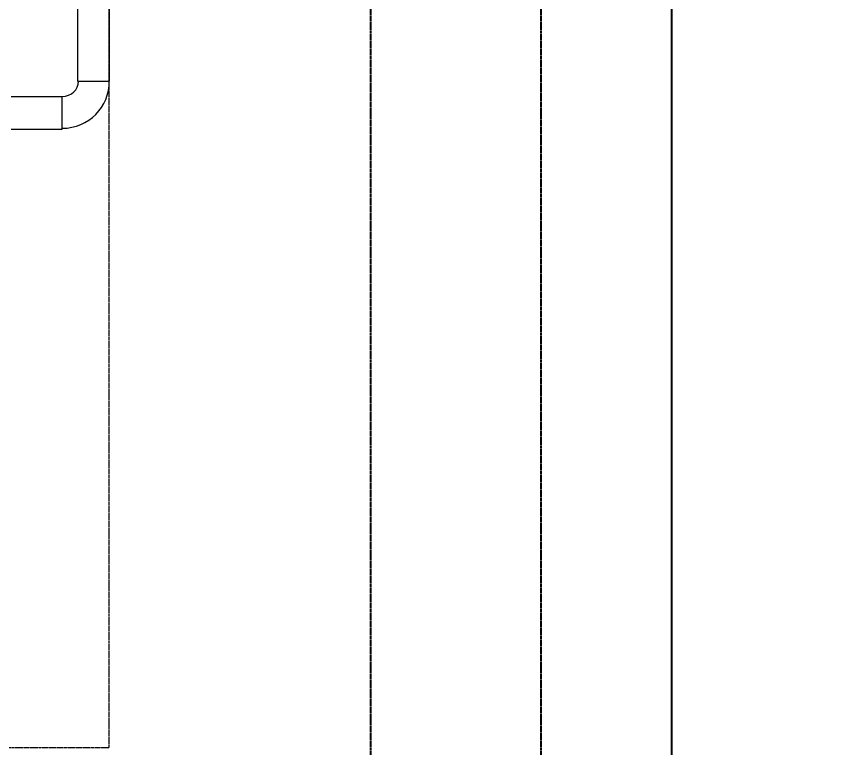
# Model space of a CAD drawing. Header units: millimetres. Extents: x -9013 to 516, y -36629 to 6082.
# Drawn here: x -647.7 to -332.7, y -26483.7 to -26204.3 of the extents above; entities that cross this region are included whole.
import ezdxf

# ---------------------------------------------------------------- set-up
doc = ezdxf.new("R2010")
doc.units = ezdxf.units.MM
doc.header["$LTSCALE"] = 0.05
doc.linetypes.add('CENTER', pattern=[50.8, 31.75, -6.35, 6.35, -6.35])
doc.linetypes.add('CENTER2', pattern=[28.575, 19.05, -3.175, 3.175, -3.175])
doc.layers.get('0').update_dxf_attribs({"lineweight": 18})
doc.layers.get('Defpoints').update_dxf_attribs({"color": 140, "lineweight": 18})
for name, color, linetype in [('1', 7, 'Continuous'), ('2CONC', 4, 'Continuous'), ('HWAT___5CS', 3, 'CENTER2')]:
    doc.layers.add(name, color=color, linetype=linetype)
doc.layers.add('G-Anno-Std-Cntr', color=1, linetype='CENTER2', lineweight=18)
doc.styles.add('trebuchet_MS', font='trebuc.ttf')
doc.dimstyles.new('MGP', dxfattribs={"dimtxt": 2.5, "dimasz": 2.5, "dimexe": 1.25, "dimexo": 0.625, "dimtad": 1, "dimdec": 0, "dimtxsty": 'trebuchet_MS', "dimcen": 2.5, "dimclrt": 7, "dimadec": 0, "dimazin": 0, "dimtfac": 1, "dimtdec": 0, "dimtmove": 0, "dimatfit": 3, "dimfxl": 1.148294, "dimfxlon": 1, "dimarcsym": 2})

# ---------------------------------------------------------------- blocks, each defined once
blk = doc.blocks.new('*D988')
at = {"color": 0, "lineweight": -2, "transparency": 16777216}
for p, q in [((-309.3, -26033.65), (-181.47, -26033.65)), ((-194.47, -26458.65), (-194.47, -26058.65)), ((-309.3, -26483.65), (-181.47, -26483.65))]:
    blk.add_line(p, q, dxfattribs=at)
at = {"color": 0, "transparency": 16777216}
for points in [[(-198.64, -26058.65), (-190.31, -26058.65), (-194.47, -26033.65)], [(-198.64, -26458.65), (-190.31, -26458.65), (-194.47, -26483.65)]]:
    blk.add_solid(points, dxfattribs=at)
at = {"layer": 'Defpoints', "color": 0, "transparency": 16777216}
for p in [(-635.36, -26033.65), (-194.47, -26033.65), (-635.36, -26483.65)]:
    blk.add_point(p, dxfattribs=at)
at = {"color": 7, "transparency": 16777216, "insert": (-213.19, -26258.65), "char_height": 25, "attachment_point": 5, "rotation": 90, "style": 'trebuchet_MS'}
blk.add_mtext('450', dxfattribs=at)
blk = doc.blocks.new('*D992')
at = {"color": 0, "lineweight": -2, "transparency": 16777216}
for p, q in [((-145.63, -25933.65), (-17.8, -25933.65)), ((-30.8, -25958.65), (-30.8, -28258.65)), ((-145.63, -28283.65), (-17.8, -28283.65))]:
    blk.add_line(p, q, dxfattribs=at)
at = {"color": 0, "transparency": 16777216}
for points in [[(-34.96, -25958.65), (-26.63, -25958.65), (-30.8, -25933.65)], [(-34.96, -28258.65), (-26.63, -28258.65), (-30.8, -28283.65)]]:
    blk.add_solid(points, dxfattribs=at)
at = {"layer": 'Defpoints', "color": 0, "transparency": 16777216}
for p in [(-397.2, -25933.65), (-397.2, -28283.65), (-30.8, -28283.65)]:
    blk.add_point(p, dxfattribs=at)
at = {"color": 7, "transparency": 16777216, "insert": (-49.52, -27108.65), "char_height": 25, "attachment_point": 5, "rotation": 90, "style": 'trebuchet_MS'}
blk.add_mtext('2350', dxfattribs=at)
blk = doc.blocks.new('gas meter 1')
at = {"layer": '1', "color": 42, "lineweight": 9}
for points in [[(-6242.32, 3115), (-6242.32, 3001.6)], [(-6230.2, 3115), (-6230.2, 3001.6)], [(-6267.74, 2995.74), (-6248.19, 2995.74)], [(-6267.74, 2983.22), (-6248.19, 2983.22)]]:
    blk.add_lwpolyline(points, dxfattribs=at)
at = {"layer": '1', "color": 0, "lineweight": 5}
for points in [[(-6242.32, 3001.6), (-6230.2, 3001.6)], [(-6248.19, 2983.22), (-6248.19, 2995.74)]]:
    blk.add_lwpolyline(points, dxfattribs=at)
at = {"layer": '1', "color": 42, "lineweight": 9}
for points in [[(-6248.19, 2995.74), (-6244.67, 2995.74), (-6241.93, 2998.47), (-6241.93, 3001.6)], [(-6248.19, 2983.62), (-6238.02, 2983.62), (-6230.2, 2991.83), (-6230.2, 3001.6)]]:
    blk.add_open_spline(points, degree=3, dxfattribs=at)
at = {"layer": 'G-Anno-Std-Cntr'}
blk.add_lwpolyline([(-6480.2, 2746.98), (-6230.2, 2746.98), (-6230.2, 3196.98), (-6480.2, 3196.98)], close=True, dxfattribs=at)

msp = doc.modelspace()

# ---------------------------------------------------------------- linework, layer by layer
at = {"layer": '2CONC', "lineweight": -3}
msp.add_line((-397.2, -28283.65), (-397.2, -25933.65), dxfattribs=at)
at = {"layer": 'HWAT___5CS', "color": 2}
for p, q in [((-512.2, -28283.65), (-512.2, -25933.65)), ((-447.2, -28283.65), (-447.2, -25933.65))]:
    msp.add_line(p, q, dxfattribs=at)

# ---------------------------------------------------------------- block references
at = {"layer": 'G-Anno-Std-Cntr', "color": 7, "linetype": 'CENTER'}
msp.add_blockref('gas meter 1', (5618, -29230.63), dxfattribs=at)

# ---------------------------------------------------------------- dimensions: what is measured, and where the dimension line sits
for base, p1, p2, picture, middle in [((-30.8, -28283.65), (-397.2, -25933.65), (-397.2, -28283.65), '*D992', (-49.52, -27108.65)), ((-194.47, -26033.65), (-635.36, -26483.65), (-635.36, -26033.65), '*D988', (-213.19, -26258.65))]:
    dim = msp.add_linear_dim(base=base, p1=p1, p2=p2, angle=90, dimstyle='MGP', override={"dimscale": 100, "dimtxt": 0.25, "dimasz": 0.25, "dimexe": 0.13, "dimexo": 0.06, "dimgap": 0.06, "dimarcsym": 1})
    dim.commit()
    dim.dimension.update_dxf_attribs({"geometry": picture, "text_midpoint": middle})

doc.saveas('drawing.dxf')
